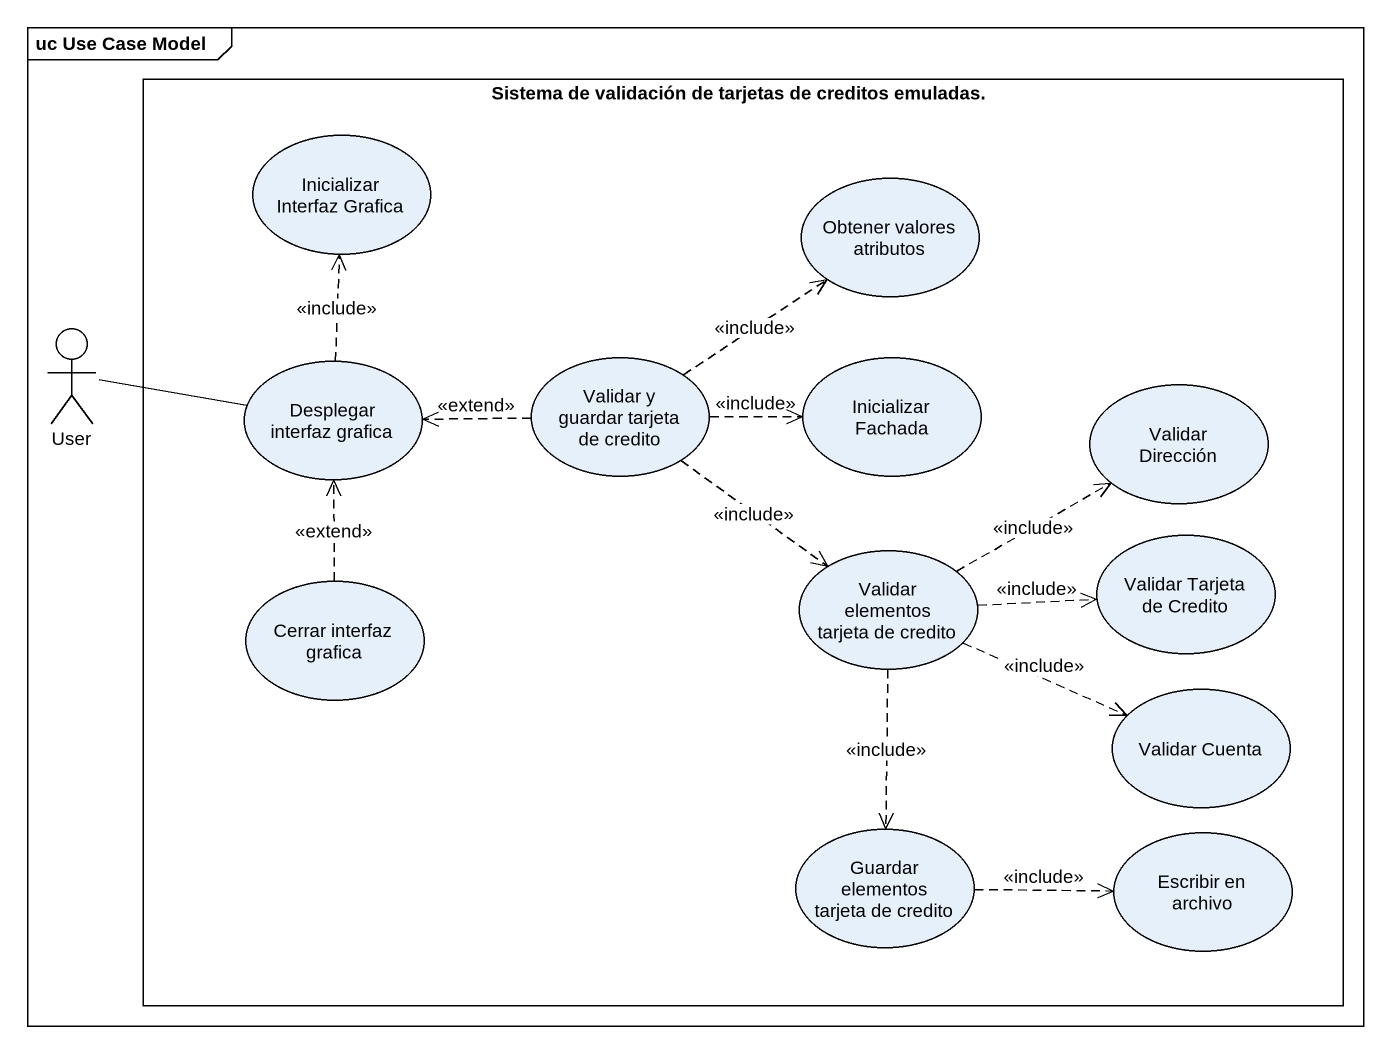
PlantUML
@startuml
mainframe uc Use Case Model
rectangle "Sistema de validación de tarjetas de creditos emuladas." as Sistema_de_validación_de {
  usecase "Inicializar Interfaz Grafica" as Inicializar_Interfaz_Grafica
  usecase "Obtener valores atributos" as Obtener_valores_atributos
  usecase "Desplegar interfaz grafica" as Desplegar_interfaz_grafica
  usecase "Validar y guardar tarjeta de credito" as Validar_y_guardar_tarjeta
  usecase "Inicializar Fachada" as Inicializar_Fachada
  usecase "Validar Dirección" as Validar_Dirección
  usecase "Validar elementos tarjeta de credito" as Validar_elementos_tarjeta
  usecase "Validar Tarjeta de Credito" as Validar_Tarjeta_de_Credito
  usecase "Cerrar interfaz grafica" as Cerrar_interfaz_grafica
  usecase "Validar Cuenta" as Validar_Cuenta
  usecase "Guardar elementos tarjeta de credito" as Guardar_elementos_tarjeta
  usecase "Escribir en archivo" as Escribir_en_archivo
}
actor User
User -right- Desplegar_interfaz_grafica
Desplegar_interfaz_grafica .up.> Inicializar_Interfaz_Grafica : <<include>>
Validar_y_guardar_tarjeta .up.> Obtener_valores_atributos : <<include>>
Validar_y_guardar_tarjeta .left.> Desplegar_interfaz_grafica : <<extend>>
Validar_y_guardar_tarjeta .right.> Inicializar_Fachada : <<include>>
Validar_y_guardar_tarjeta ..> Validar_elementos_tarjeta : <<include>>
Validar_elementos_tarjeta .right.> Validar_Dirección : <<include>>
Validar_elementos_tarjeta .right.> Validar_Tarjeta_de_Credito : <<include>>
Validar_elementos_tarjeta .right.> Validar_Cuenta : <<include>>
Validar_elementos_tarjeta ..> Guardar_elementos_tarjeta : <<include>>
Cerrar_interfaz_grafica .up.> Desplegar_interfaz_grafica : <<extend>>
Guardar_elementos_tarjeta .right.> Escribir_en_archivo : <<include>>
@enduml
